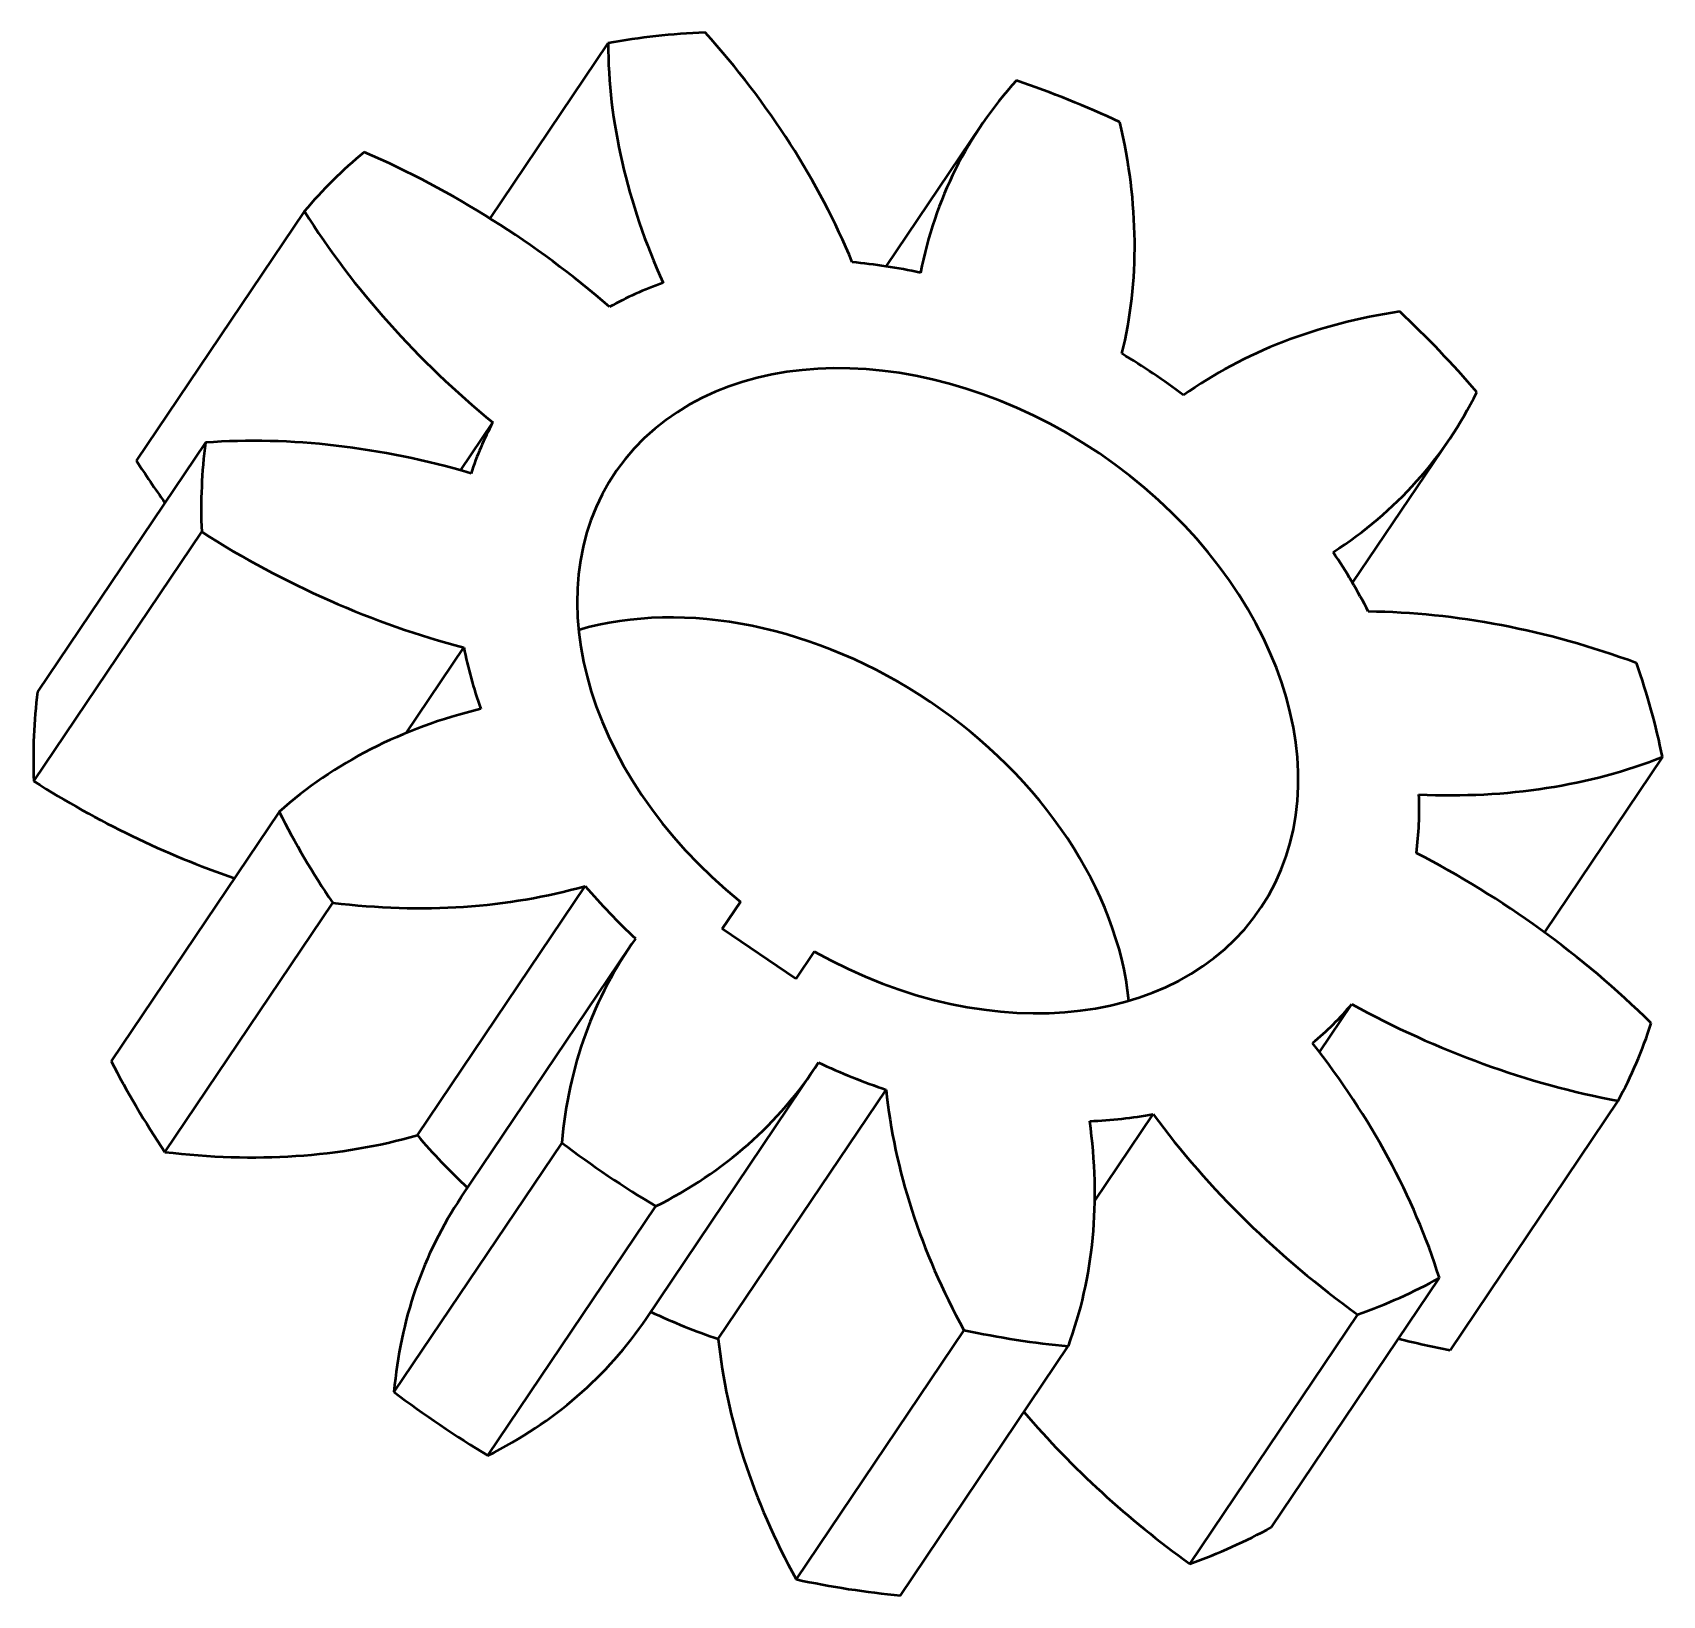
# Model space of a CAD drawing. Header units: millimetres. Extents: x 18.5 to 55.1, y 8.8 to 43.9.
import ezdxf

# ---------------------------------------------------------------- set-up
doc = ezdxf.new("R2010")
doc.units = ezdxf.units.MM
doc.header["$LTSCALE"] = 0.25
doc.layers.add('Visible (ISO)', color=7, linetype='Continuous', lineweight=50)

msp = doc.modelspace()

# ---------------------------------------------------------------- linework, layer by layer
at = {"layer": 'Visible (ISO)'}
for p, q in [((28.772, 39.762), (31.424, 43.7)), ((37.676, 38.685), (39.807, 41.849)), ((20.824, 34.316), (24.597, 39.918)), ((28.11, 34.1), (28.832, 35.173)), ((48.16, 31.569), (50.343, 34.81)), ((22.374, 34.725), (18.601, 29.123)), ((18.517, 27.114), (22.289, 32.716)), ((26.885, 28.197), (28.18, 30.12)), ((55.122, 27.658), (52.469, 23.719)), ((24.029, 26.424), (20.256, 20.822)), ((27.137, 19.156), (30.909, 24.758)), ((21.461, 18.779), (25.234, 24.381)), ((33.985, 23.796), (34.4, 24.406)), ((34.4, 24.406), (33.988, 23.794)), ((35.641, 22.675), (33.985, 23.796)), ((28.123, 17.765), (31.895, 23.367)), ((36.056, 23.285), (35.641, 22.675)), ((47.416, 21.027), (48.14, 22.103)), ((32.285, 15.04), (36.057, 20.642)), ((33.901, 14.577), (37.674, 20.179)), ((54.124, 19.93), (50.352, 14.328)), ((42.364, 17.682), (43.676, 19.63)), ((30.384, 18.988), (26.611, 13.386)), ((28.723, 11.957), (32.496, 17.559)), ((46.338, 10.347), (50.11, 15.949)), ((48.271, 15.129), (44.499, 9.527)), ((39.421, 14.777), (35.649, 9.175)), ((37.997, 8.814), (41.769, 14.416))]:
    msp.add_line(p, q, dxfattribs=at)
for centre, major_axis, start_param, end_param in [((38.832, 29.147), (14.826, -9.984), 2.352956, 2.495756), ((46.285, 40.057), (13.31, -8.963), 3.604021, 4.013252), ((23.08, 37.513), (-13.31, 8.963), 3.977052, 4.386284), ((53.116, 32.886), (-13.31, 8.963), 6.174415, 6.583646), ((38.832, 29.147), (14.826, -9.984), 1.781758, 1.924557), ((28.4, 42.812), (13.31, -8.963), 0.264261, 0.673493), ((38.832, 29.147), (-14.826, 9.984), 6.065748, 6.208547), ((22.761, 29.557), (-13.31, 8.963), 4.548251, 4.957483), ((37.087, 43.765), (13.31, -8.963), 4.175219, 4.584451), ((38.832, 29.147), (-9.694, 6.528), 5.20895, 5.351749), ((38.832, 29.147), (-9.694, 6.528), 5.780148, 5.922948), ((55.413, 24.527), (-13.31, 8.963), 5.603216, 6.012448), ((38.832, 29.147), (14.826, -9.984), 1.210559, 1.353359), ((38.832, 29.147), (-7.258, 4.888), 1.682094, 7.736207), ((38.832, 29.147), (-9.694, 6.528), 4.637751, 4.780551), ((37.033, 43.773), (13.31, -8.963), 5.976248, 6.385479), ((38.832, 29.147), (-9.694, 6.528), 0.068162, 0.210961), ((27.544, 21.471), (-13.31, 8.963), 5.11945, 5.528681), ((38.832, 29.147), (-14.826, 9.984), 0.353761, 0.496561), ((33.314, 38.163), (-13.31, 8.963), 1.033627, 1.108692), ((28.443, 42.831), (13.31, -8.963), 4.746418, 5.15565), ((38.832, 29.147), (-9.694, 6.528), 4.066552, 4.209352), ((35.059, 23.545), (-7.258, 4.888), 3.692347, 5.732431), ((52.445, 17.635), (-13.31, 8.963), 5.032017, 5.441249), ((38.832, 29.147), (9.694, -6.528), 3.780953, 3.923753), ((38.832, 29.147), (14.826, -9.984), 0.63936, 0.78216), ((35.059, 23.545), (-14.826, 9.984), 0.353761, 0.496561), ((35.911, 15.822), (-13.31, 8.963), 5.690648, 6.09988), ((46.236, 40.09), (13.31, -8.963), 5.405049, 5.814281), ((24.67, 37.229), (-13.31, 8.963), 1.604825, 1.920868), ((38.832, 29.147), (9.694, -6.528), 0.353761, 0.496561), ((38.832, 29.147), (-14.826, 9.984), 0.92496, 1.067759), ((45.155, 14.398), (-13.31, 8.963), 4.460819, 4.87005), ((23.097, 37.553), (13.31, -8.963), 5.317617, 5.726848), ((38.832, 29.147), (9.694, -6.528), 4.352152, 4.494951), ((45.205, 14.403), (-13.31, 8.963), 6.261847, 6.671079), ((38.832, 29.147), (9.694, -6.528), 6.065748, 6.208547), ((53.089, 32.933), (13.31, -8.963), 4.83385, 5.243082), ((38.832, 29.147), (14.826, -9.984), 0.068162, 0.210961), ((35.858, 15.843), (-13.31, 8.963), 3.88962, 4.298852), ((35.059, 23.545), (-14.826, 9.984), 0.92496, 1.067759), ((22.747, 29.605), (13.31, -8.963), 5.888815, 6.298047), ((38.832, 29.147), (9.694, -6.528), 4.92335, 5.06615), ((52.476, 17.666), (13.31, -8.963), 3.691453, 4.100685), ((27.504, 21.513), (13.31, -8.963), 0.176829, 0.58606), ((38.832, 29.147), (9.694, -6.528), 5.494549, 5.637349), ((55.415, 24.573), (13.31, -8.963), 4.262652, 4.671883), ((19.325, 31.951), (-13.31, 8.963), 2.176024, 2.585256), ((35.059, 23.545), (-9.694, 6.528), 1.210559, 1.353038), ((38.832, 29.147), (-14.826, 9.984), 1.496158, 1.638958), ((41.433, 8.801), (-13.31, 8.963), 0, 0.387893), ((38.832, 29.147), (14.826, -9.984), 5.780148, 5.922948), ((18.975, 24.003), (13.31, -8.963), 5.888815, 6.283185), ((35.059, 23.545), (-9.694, 6.528), 1.781913, 1.924557), ((38.832, 29.147), (-14.826, 9.984), 2.067357, 2.210157), ((48.704, 12.064), (-13.31, 8.963), 0.54986, 0.959092), ((49.316, 27.331), (-13.31, 8.963), 2.023304, 2.101489), ((35.059, 23.545), (-14.826, 9.984), 1.496158, 1.638958), ((51.642, 18.971), (-13.31, 8.963), 1.211351, 1.530291), ((35.059, 23.545), (14.826, -9.984), 5.780148, 5.922948), ((35.059, 23.545), (-14.826, 9.984), 2.067357, 2.210157)]:
    msp.add_ellipse(centre, major_axis=major_axis, ratio=0.737462, start_param=start_param, end_param=end_param, dxfattribs=at)

doc.saveas('drawing.dxf')
